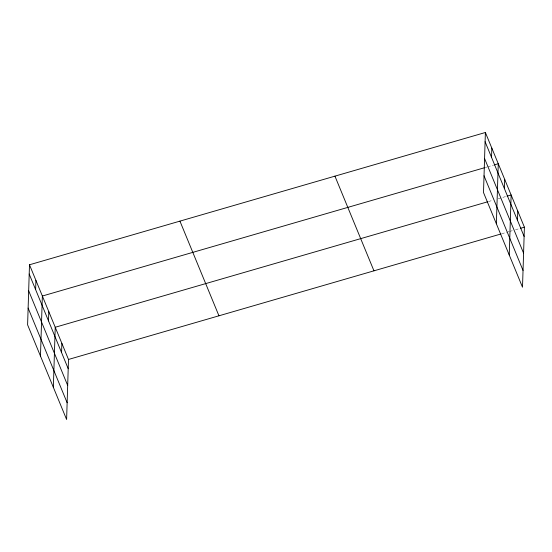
<?xml version="1.0" encoding="UTF-8"?>
<svg xmlns="http://www.w3.org/2000/svg" width="552" height="552" viewBox="0 0 552 552"><rect width="100%" height="100%" fill="white"/><g stroke="black" fill="none" stroke-linecap="round" stroke-linejoin="round"><path stroke-width="0.41" stroke-dasharray="2.76 2.07" d="M485.318 167.491L486.94 167.021M487.747 166.787L493.405 165.145M488.486 201.549L492.529 200.376M498.194 198.734L506.281 196.388M501.754 233.744L505.798 232.571M506.605 232.337L509.034 231.633M509.841 231.398L512.27 230.695M515.506 229.749L519.549 228.576"/><path stroke-width="0.83" d="M29.491 264.781L27.6 324.831L66.613 419.506L68.496 359.456L29.491 264.781L485.387 132.494L524.4 227.169L522.509 287.219L483.504 192.544L485.387 132.494M35.632 289.641L35.921 280.402M40.475 356.074L42.359 296.024L484.511 167.725M48.507 320.885L48.797 311.645M53.351 387.318L55.234 327.267L487.678 201.79M61.576 352.597L61.865 343.358M491.535 157.355L491.825 148.115M496.372 223.788L498.263 163.737L494.219 164.91M504.411 188.598L504.7 179.359M509.248 255.031L511.138 194.98L507.095 196.153M517.479 220.317L517.769 211.078M68.496 359.456L500.94 233.979M520.357 228.342L524.4 227.169M485.098 141.733L524.11 236.415M484.573 158.5L523.586 253.182M484.028 175.777L523.041 270.452M334.94 176.15L373.952 270.825M179.931 221.124L218.944 315.799M29.194 274.02L68.206 368.695M28.669 290.787L67.682 385.462M28.124 308.064L67.137 402.739"/></g></svg>
